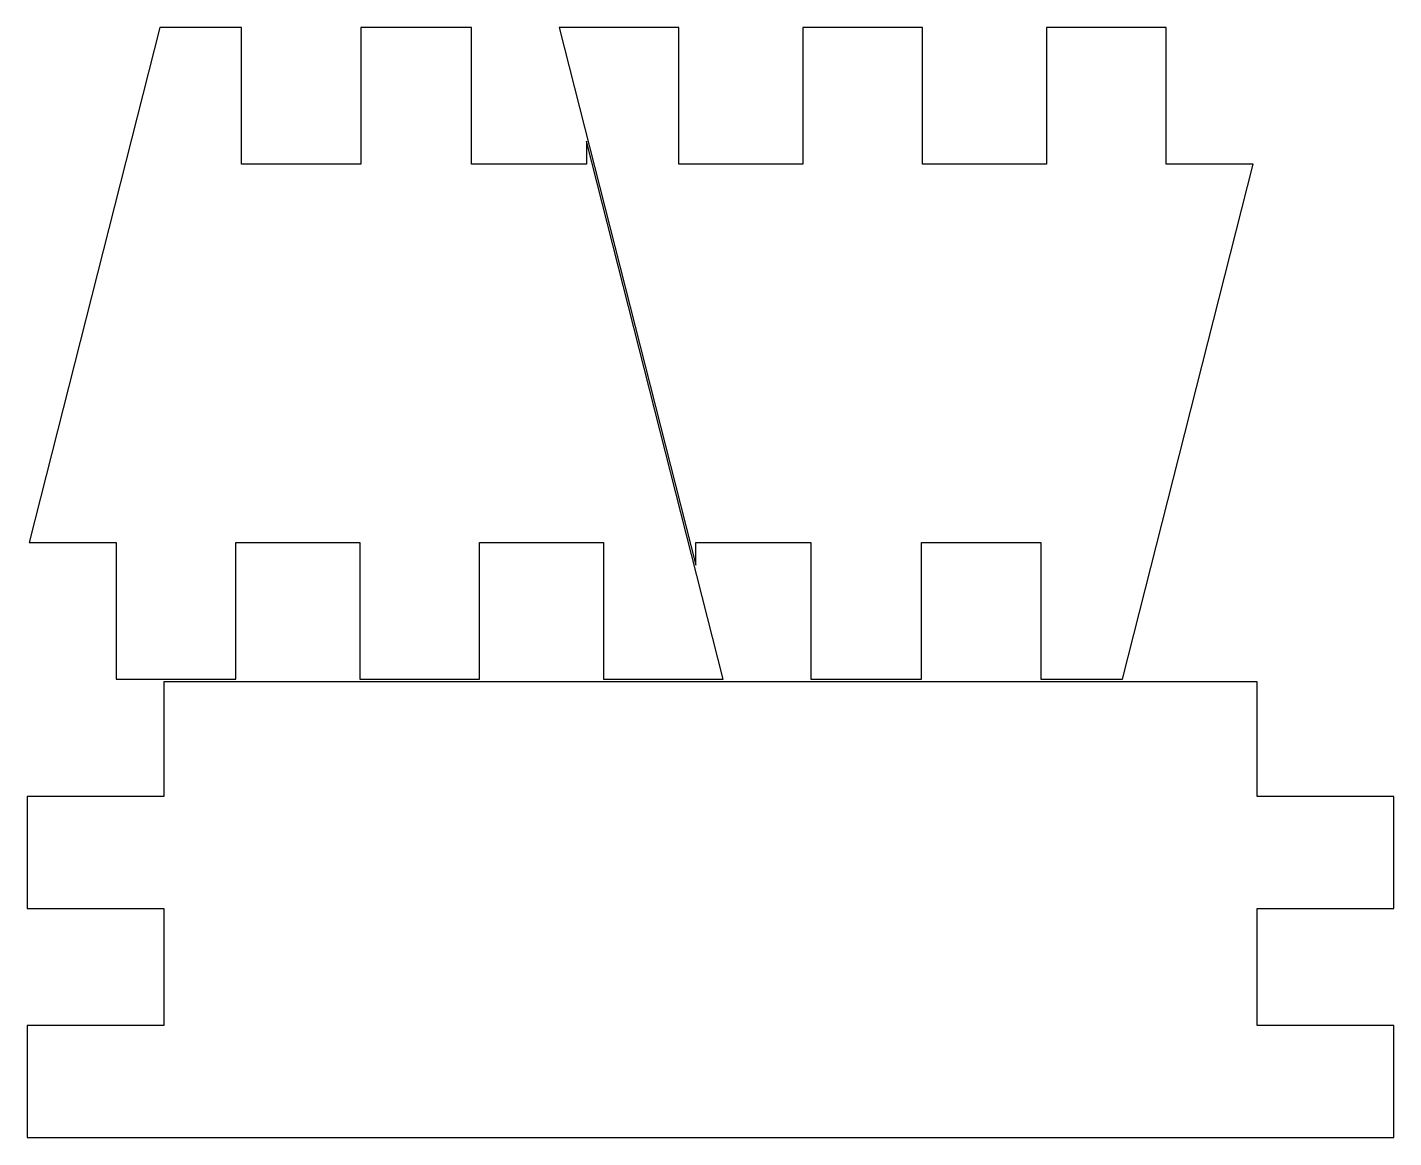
# Model space of a CAD drawing. Header units: millimetres. Extents: x 0.1 to 30.1, y 0.1 to 24.5.
import ezdxf

# ---------------------------------------------------------------- set-up
doc = ezdxf.new("R2010")
doc.units = ezdxf.units.MM
doc.layers.get('0').update_dxf_attribs({"linetype": 'CONTINUOUS'})

msp = doc.modelspace()

# ---------------------------------------------------------------- linework, layer by layer
at = {"color": 7}
for p, q in [((3.043094, 24.494769), (0.170222, 13.194414)), ((4.832503, 24.494769), (3.043094, 24.494769)), ((4.832503, 21.494394), (4.832503, 24.494769)), ((9.882502, 24.494769), (7.457501, 24.494769)), ((7.457501, 24.494769), (7.457501, 21.494394)), ((9.882502, 21.494394), (9.882502, 24.494769)), ((14.436873, 24.494769), (11.811889, 24.494769)), ((11.811889, 24.494769), (14.811894, 12.694352)), ((14.436873, 21.494394), (14.436873, 24.494769)), ((19.786886, 24.494769), (17.161897, 24.494769)), ((17.161897, 24.494769), (17.161897, 21.494394)), ((19.786886, 21.494394), (19.786886, 24.494769)), ((25.136888, 24.494769), (22.511878, 24.494769)), ((22.511878, 24.494769), (22.511878, 21.494394)), ((25.136888, 21.494394), (25.136888, 24.494769)), ((15.407497, 10.194039), (12.407493, 21.994456)), ((12.407493, 21.994456), (12.407493, 21.494394)), ((7.457501, 21.494394), (4.832503, 21.494394)), ((12.407493, 21.494394), (9.882502, 21.494394)), ((17.161897, 21.494394), (14.436873, 21.494394)), ((22.511878, 21.494394), (19.786886, 21.494394)), ((24.176292, 10.194039), (27.049165, 21.494394)), ((27.049165, 21.494394), (25.136888, 21.494394)), ((0.170222, 13.194414), (2.082498, 13.194414)), ((2.082498, 13.194414), (2.082498, 10.194039)), ((4.707509, 10.194039), (4.707509, 13.194414)), ((4.707509, 13.194414), (7.4325, 13.194414)), ((7.4325, 13.194414), (7.4325, 10.194039)), ((10.05749, 10.194039), (10.05749, 13.194414)), ((10.05749, 13.194414), (12.782513, 13.194414)), ((12.782513, 13.194414), (12.782513, 10.194039)), ((14.811894, 12.694352), (14.811894, 13.194414)), ((14.811894, 13.194414), (17.336884, 13.194414)), ((17.336884, 13.194414), (17.336884, 10.194039)), ((19.761886, 10.194039), (19.761886, 13.194414)), ((19.761886, 13.194414), (22.386883, 13.194414)), ((22.386883, 13.194414), (22.386883, 10.194039)), ((2.082498, 10.194039), (4.707509, 10.194039)), ((27.132371, 10.132171), (3.132386, 10.132171)), ((3.132386, 10.132171), (3.132386, 7.619672)), ((7.4325, 10.194039), (10.05749, 10.194039)), ((12.782513, 10.194039), (15.407497, 10.194039)), ((17.336884, 10.194039), (19.761886, 10.194039)), ((22.386883, 10.194039), (24.176292, 10.194039)), ((27.132371, 7.619672), (27.132371, 10.132171)), ((0.132382, 7.619672), (0.132382, 5.157171)), ((3.132386, 7.619672), (0.132382, 7.619672)), ((30.132378, 7.619672), (27.132371, 7.619672)), ((30.132378, 5.157171), (30.132378, 7.619672)), ((0.132382, 5.157171), (3.132386, 5.157171)), ((3.132386, 5.157171), (3.132386, 2.594671)), ((27.132371, 2.594671), (27.132371, 5.157171)), ((27.132371, 5.157171), (30.132378, 5.157171)), ((3.132386, 2.594671), (0.132382, 2.594671)), ((0.132382, 2.594671), (0.132382, 0.132173)), ((30.132378, 2.594671), (27.132371, 2.594671)), ((30.132378, 0.132173), (30.132378, 2.594671)), ((0.132382, 0.132173), (30.132378, 0.132173))]:
    msp.add_line(p, q, dxfattribs=at)

doc.saveas('drawing.dxf')
